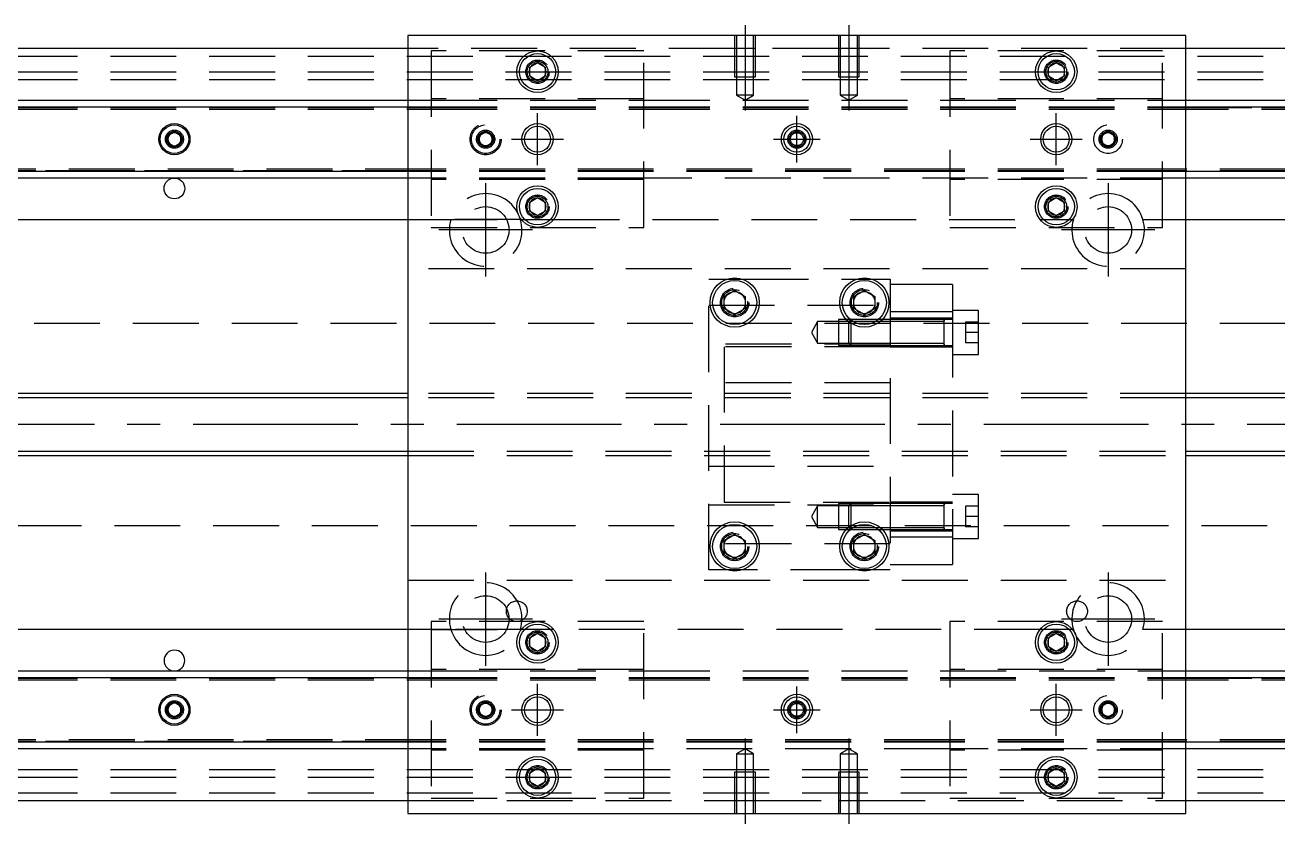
# Model space of a CAD drawing. Extents: x -10 to 956, y -254 to 77.
# Drawn here: x 231.2 to 472.7, y -77 to 77 of the extents above; entities that cross this region are included whole.
import ezdxf

# ---------------------------------------------------------------- set-up
doc = ezdxf.new("R2010")
doc.units = 0
doc.linetypes.add('CENTER', pattern=[50.8, 31.75, -6.35, 6.35, -6.35])
doc.linetypes.add('DASHED', pattern=[19.05, 12.7, -6.35])
doc.layers.get('0').update_dxf_attribs({"linetype": 'CONTINUOUS'})
doc.layers.add('CENTER', color=1, linetype='CENTER')

msp = doc.modelspace()

# ---------------------------------------------------------------- linework, layer by layer
at = {"color": 7, "linetype": 'CONTINUOUS'}
for p, q in [((455, 75), (305, 75)), ((305, 75), (305, -75)), ((455, -75), (455, 75)), ((305, 72.5), (0, 72.5)), ((760, 72.5), (455, 72.5)), ((328.5, 68.866026), (330, 69.73205)), ((328.5, 67.133974), (328.5, 68.866026)), ((330, 69.73205), (331.5, 68.866026)), ((331.5, 68.866026), (331.5, 67.133974)), ((428.5, 68.866026), (430, 69.73205)), ((428.5, 67.133974), (428.5, 68.866026)), ((430, 69.73205), (431.5, 68.866026)), ((431.5, 68.866026), (431.5, 67.133974)), ((330, 66.26795), (328.5, 67.133974)), ((331.5, 67.133974), (330, 66.26795)), ((430, 66.26795), (428.5, 67.133974)), ((431.5, 67.133974), (430, 66.26795)), ((0, 62.5), (305, 62.5)), ((0, 61.247728), (305, 61.247728)), ((455, 62.5), (760, 62.5)), ((455, 61.247728), (760, 61.247728)), ((258.75, 55.721688), (260, 56.443376)), ((258.75, 54.278312), (258.75, 55.721688)), ((260, 56.443376), (261.25, 55.721688)), ((261.25, 55.721688), (261.25, 54.278312)), ((260, 53.556624), (258.75, 54.278312)), ((261.25, 54.278312), (260, 53.556624)), ((305, 48.752272), (0, 48.752272)), ((760, 48.752272), (455, 48.752272)), ((305, 47.5), (0, 47.5)), ((760, 47.5), (455, 47.5)), ((328.5, 42.866026), (330, 43.73205)), ((330, 43.73205), (331.5, 42.866026)), ((428.5, 42.866026), (430, 43.73205)), ((430, 43.73205), (431.5, 42.866026)), ((328.5, 41.133974), (328.5, 42.866026)), ((330, 40.26795), (328.5, 41.133974)), ((331.5, 41.133974), (330, 40.26795)), ((331.5, 42.866026), (331.5, 41.133974)), ((428.5, 41.133974), (428.5, 42.866026)), ((430, 40.26795), (428.5, 41.133974)), ((431.5, 41.133974), (430, 40.26795)), ((431.5, 42.866026), (431.5, 41.133974)), ((206.708204, 39.5), (305, 39.5)), ((455, 39.5), (553.291796, 39.5)), ((366, 24.6547), (368, 25.809402)), ((366, 22.3453), (366, 24.6547)), ((368, 25.809402), (370, 24.6547)), ((370, 24.6547), (370, 22.3453)), ((391, 24.6547), (393, 25.809402)), ((391, 22.3453), (391, 24.6547)), ((393, 25.809402), (395, 24.6547)), ((395, 24.6547), (395, 22.3453)), ((368, 21.190598), (366, 22.3453)), ((370, 22.3453), (368, 21.190598)), ((393, 21.190598), (391, 22.3453)), ((395, 22.3453), (393, 21.190598)), ((305, 6), (60.5, 6)), ((710, 6), (455, 6)), ((60.5, -6), (305, -6)), ((455, -6), (710, -6)), ((366, -22.3453), (368, -21.190598)), ((368, -21.190598), (370, -22.3453)), ((391, -22.3453), (393, -21.190598)), ((393, -21.190598), (395, -22.3453)), ((366, -24.6547), (366, -22.3453)), ((370, -22.3453), (370, -24.6547)), ((391, -24.6547), (391, -22.3453)), ((395, -22.3453), (395, -24.6547)), ((368, -25.809402), (366, -24.6547)), ((370, -24.6547), (368, -25.809402)), ((393, -25.809402), (391, -24.6547)), ((395, -24.6547), (393, -25.809402)), ((305, -39.5), (206.708204, -39.5)), ((328.5, -41.133974), (330, -40.26795)), ((330, -40.26795), (331.5, -41.133974)), ((428.5, -41.133974), (430, -40.26795)), ((430, -40.26795), (431.5, -41.133974)), ((553.291796, -39.5), (455, -39.5)), ((328.5, -42.866026), (328.5, -41.133974)), ((330, -43.73205), (328.5, -42.866026)), ((331.5, -42.866026), (330, -43.73205)), ((331.5, -41.133974), (331.5, -42.866026)), ((428.5, -42.866026), (428.5, -41.133974)), ((430, -43.73205), (428.5, -42.866026)), ((431.5, -42.866026), (430, -43.73205)), ((431.5, -41.133974), (431.5, -42.866026)), ((0, -47.5), (305, -47.5)), ((455, -47.5), (760, -47.5)), ((0, -48.752272), (305, -48.752272)), ((455, -48.752272), (760, -48.752272)), ((258.75, -54.278312), (260, -53.556624)), ((258.75, -55.721688), (258.75, -54.278312)), ((260, -53.556624), (261.25, -54.278312)), ((261.25, -54.278312), (261.25, -55.721688)), ((260, -56.443376), (258.75, -55.721688)), ((261.25, -55.721688), (260, -56.443376)), ((305, -61.247728), (0, -61.247728)), ((305, -62.5), (0, -62.5)), ((760, -61.247728), (455, -61.247728)), ((760, -62.5), (455, -62.5)), ((328.5, -67.133974), (330, -66.26795)), ((328.5, -68.866026), (328.5, -67.133974)), ((330, -66.26795), (331.5, -67.133974)), ((331.5, -67.133974), (331.5, -68.866026)), ((428.5, -67.133974), (430, -66.26795)), ((428.5, -68.866026), (428.5, -67.133974)), ((430, -66.26795), (431.5, -67.133974)), ((431.5, -67.133974), (431.5, -68.866026)), ((330, -69.73205), (328.5, -68.866026)), ((331.5, -68.866026), (330, -69.73205)), ((430, -69.73205), (428.5, -68.866026)), ((431.5, -68.866026), (430, -69.73205)), ((0, -72.5), (305, -72.5)), ((455, -72.5), (760, -72.5)), ((305, -75), (455, -75))]:
    msp.add_line(p, q, dxfattribs=at)
at = {"color": 3, "linetype": 'DASHED'}
for p, q in [((368.000006, 75), (368.000006, 67)), ((368.35, 75), (368.35, 67)), ((371.65, 67), (371.65, 75)), ((371.999994, 67), (371.999994, 75)), ((388.000006, 75), (388.000006, 67)), ((388.35, 75), (388.35, 67)), ((391.65, 67), (391.65, 75)), ((391.999994, 67), (391.999994, 75)), ((368.000006, 72.5), (305, 72.5)), ((371.999994, 72.5), (368.000006, 72.5)), ((388.000006, 72.5), (371.999994, 72.5)), ((391.999994, 72.5), (388.000006, 72.5)), ((455, 72.5), (391.999994, 72.5)), ((0, 71), (760, 71)), ((350.5, 72), (309.5, 72)), ((309.5, 72), (309.5, 38)), ((350.5, 38), (350.5, 72)), ((450.5, 72), (409.5, 72)), ((409.5, 72), (409.5, 38)), ((450.5, 38), (450.5, 72)), ((0, 68), (760, 68)), ((331.973226, 68.326156), (332, 68)), ((428, 68), (428.023172, 68.30356)), ((0, 66.5), (760, 66.5)), ((368.000006, 67), (371.999994, 67)), ((368.35, 67), (368.35, 63.5)), ((371.65, 63.5), (371.65, 67)), ((388.000006, 67), (391.999994, 67)), ((388.35, 67), (388.35, 63.5)), ((391.65, 63.5), (391.65, 67)), ((350.5, 62.8), (309.5, 62.8)), ((371.65, 63.5), (368.35, 63.5)), ((368.35, 63.5), (370, 62.547372)), ((370, 62.547372), (371.65, 63.5)), ((391.65, 63.5), (388.35, 63.5)), ((388.35, 63.5), (390, 62.547372)), ((390, 62.547372), (391.65, 63.5)), ((450.5, 62.8), (409.5, 62.8)), ((0, 61.1147), (305, 61.1147)), ((0, 61.1), (309.5, 61.1)), ((0, 60.8), (309.5, 60.8)), ((305, 62.5), (309.5, 62.5)), ((305, 61.247728), (309.5, 61.247728)), ((305, 61.1147), (309.5, 61.1147)), ((309.5, 62.5), (350.5, 62.5)), ((309.5, 61.247728), (350.5, 61.247728)), ((309.5, 61.1147), (350.5, 61.1147)), ((309.5, 61.1), (350.5, 61.1)), ((309.5, 60.8), (350.5, 60.8)), ((350.5, 62.5), (409.5, 62.5)), ((350.5, 61.247728), (409.5, 61.247728)), ((350.5, 61.1147), (409.5, 61.1147)), ((350.5, 61.1), (409.5, 61.1)), ((350.5, 60.8), (409.5, 60.8)), ((409.5, 62.5), (455, 62.5)), ((409.5, 61.247728), (450.5, 61.247728)), ((409.5, 61.1147), (450.5, 61.1147)), ((409.5, 61.1), (450.5, 61.1)), ((409.5, 60.8), (450.5, 60.8)), ((450.5, 61.247728), (455, 61.247728)), ((450.5, 61.1147), (455, 61.1147)), ((450.5, 61.1), (760, 61.1)), ((450.5, 60.8), (760, 60.8)), ((455, 61.1147), (760, 61.1147)), ((318.75, 55.721688), (320, 56.443376)), ((318.75, 54.278312), (318.75, 55.721688)), ((320, 56.443376), (321.25, 55.721688)), ((321.25, 55.721688), (321.25, 54.278312)), ((438.75, 55.721688), (440, 56.443376)), ((438.75, 54.278312), (438.75, 55.721688)), ((440, 56.443376), (441.25, 55.721688)), ((441.25, 55.721688), (441.25, 54.278312)), ((258.5, 55), (258.52041, 55.24661)), ((318.5, 55), (318.52041, 55.24661)), ((320, 53.556624), (318.75, 54.278312)), ((321.25, 54.278312), (320, 53.556624)), ((440, 53.556624), (438.75, 54.278312)), ((441.25, 54.278312), (440, 53.556624)), ((441.477374, 55.25955), (441.5, 55)), ((309.5, 49.2), (0, 49.2)), ((309.5, 48.9), (0, 48.9)), ((305, 48.8853), (0, 48.8853)), ((309.5, 48.8853), (305, 48.8853)), ((309.5, 48.752272), (305, 48.752272)), ((350.5, 49.2), (309.5, 49.2)), ((350.5, 48.9), (309.5, 48.9)), ((350.5, 48.8853), (309.5, 48.8853)), ((350.5, 48.752272), (309.5, 48.752272)), ((409.5, 49.2), (350.5, 49.2)), ((409.5, 48.9), (350.5, 48.9)), ((409.5, 48.8853), (350.5, 48.8853)), ((409.5, 48.752272), (350.5, 48.752272)), ((450.5, 49.2), (409.5, 49.2)), ((450.5, 48.9), (409.5, 48.9)), ((450.5, 48.8853), (409.5, 48.8853)), ((450.5, 48.752272), (409.5, 48.752272)), ((760, 49.2), (450.5, 49.2)), ((760, 48.9), (450.5, 48.9)), ((455, 48.8853), (450.5, 48.8853)), ((455, 48.752272), (450.5, 48.752272)), ((760, 48.8853), (455, 48.8853)), ((309.5, 47.5), (305, 47.5)), ((350.5, 47.5), (309.5, 47.5)), ((350.5, 47.2), (309.5, 47.2)), ((455, 47.5), (350.5, 47.5)), ((450.5, 47.2), (409.5, 47.2)), ((328, 42), (328.030168, 42.346066)), ((428, 42), (428.030168, 42.346066)), ((305, 39.5), (313.291796, 39.5)), ((309.5, 39.5), (326.877502, 39.5)), ((326.708204, 39.5), (309.5, 39.5)), ((326.877502, 39.5), (327.55051, 39.5)), ((327.55051, 39.5), (332.44949, 39.5)), ((332.44949, 39.5), (333.122498, 39.5)), ((333.122498, 39.5), (426.877502, 39.5)), ((426.877502, 39.5), (427.55051, 39.5)), ((427.55051, 39.5), (432.44949, 39.5)), ((432.44949, 39.5), (433.122498, 39.5)), ((433.122498, 39.5), (433.291796, 39.5)), ((446.708204, 39.5), (455, 39.5)), ((309.5, 38), (350.5, 38)), ((409.5, 38), (450.5, 38)), ((455, 30), (305, 30)), ((363, 28), (366.47931, 28)), ((363, -28), (363, 28)), ((366.47931, 28), (369.52069, 28)), ((369.52069, 28), (391.47931, 28)), ((391.47931, 28), (394.52069, 28)), ((394.52069, 28), (398, 28)), ((398, 28), (398, -28)), ((410, 27), (398, 27)), ((410, 27), (410, 21.748564)), ((363, 23), (398, 23)), ((370.483582, 23.786038), (370.5, 23.5)), ((390.5, 23.5), (390.518502, 23.803588)), ((410, 21.748564), (398, 21.748564)), ((415, 22.00352), (410, 22.00352)), ((410, 21.748564), (410, -21.748564)), ((415, 13.50352), (415, 22.00352)), ((760, 19.5), (76.969694, 19.5)), ((384, 19.85352), (382.787564, 17.75352)), ((384, 15.65352), (384, 19.85352)), ((388, 19.85352), (384, 19.85352)), ((388, 20.253516), (388, 15.253526)), ((389.532604, 20.253516), (388, 20.253516)), ((390, 19.85352), (388, 19.85352)), ((390.25722, 20.253516), (389.532604, 20.253516)), ((390.33547, 20.18899), (390, 19.85352)), ((390, 19.81727), (390, 19.85352)), ((390.816954, 19.85352), (390, 19.85352)), ((390, 15.65352), (390, 19.81727)), ((390.4, 20.253518), (390.25722, 20.253516)), ((390.4, 20.25352), (390.33547, 20.18899)), ((390.4, 20.25352), (390.4, 20.13808)), ((395.742786, 20.25352), (390.4, 20.25352)), ((395.74278, 20.253516), (390.4, 20.253518)), ((390.4, 20.13808), (390.4, 19.524764)), ((390.4, 19.524764), (390.4, 15.25352)), ((395.183046, 19.85352), (390.816954, 19.85352)), ((396.04396, 19.85352), (395.183046, 19.85352)), ((396.467396, 20.253516), (395.74278, 20.253516)), ((396.467402, 20.25352), (395.742786, 20.25352)), ((398, 19.85352), (396.04396, 19.85352)), ((398, 20.253516), (396.467396, 20.253516)), ((398, 20.25352), (396.467402, 20.25352)), ((410, 20.50352), (398, 20.50352)), ((408.405, 20.25352), (398, 20.25352)), ((408.4, 19.85352), (398, 19.85352)), ((410, 20.25352), (408.395, 20.25352)), ((408.4, 15.253516), (408.4, 20.253526)), ((408.4, 19.85352), (408.4, 20.253526)), ((408.4, 15.253516), (408.4, 20.253526)), ((408.4, 19.996122), (408.4, 20.25352)), ((408.4, 20.25352), (408.4, 19.996072)), ((408.4, 15.51097), (408.4, 19.996122)), ((408.4, 15.65352), (408.4, 19.85352)), ((412.5, 19.75352), (412.5, 17.75352)), ((415, 19.75352), (412.5, 19.75352)), ((382.787564, 17.75352), (384, 15.65352)), ((412.5, 17.75352), (412.5, 15.75352)), ((415, 17.75352), (412.5, 17.75352)), ((398, 15.5), (363, 15.5)), ((366, 15), (366, -15)), ((398, 15), (366, 15)), ((384, 15.65352), (388, 15.65352)), ((388, 15.65352), (390, 15.65352)), ((388, 15.253526), (390.4, 15.253524)), ((390, 15.65352), (398, 15.65352)), ((390, 15.65352), (390.4, 15.25352)), ((390.4, 15.253524), (398, 15.253526)), ((390.4, 15.25352), (398, 15.25352)), ((398, 15.65352), (408.4, 15.65352)), ((398, 15.25352), (408.405, 15.25352)), ((398, 15.00352), (410, 15.00352)), ((408.395, 15.25352), (410, 15.25352)), ((408.4, 15.253516), (408.4, 15.65352)), ((408.4, 15.510988), (408.4, 15.25352)), ((408.4, 15.25352), (408.4, 15.51097)), ((415, 15.75352), (412.5, 15.75352)), ((410, 13.50352), (415, 13.50352)), ((398, 8), (363, 8)), ((455, 6), (305, 6)), ((455, 5.125), (305, 5.125)), ((305, -5.125), (455, -5.125)), ((305, -6), (455, -6)), ((363, -8), (398, -8)), ((415, -13.50352), (410, -13.50352)), ((415, -22.00352), (415, -13.50352)), ((363, -15.5), (398, -15.5)), ((366, -15), (398, -15)), ((384, -15.65352), (382.787564, -17.75352)), ((384, -19.85352), (384, -15.65352)), ((388, -15.65352), (384, -15.65352)), ((388, -15.253526), (388, -20.253516)), ((390.399994, -15.253526), (388, -15.253526)), ((390, -15.65352), (388, -15.65352)), ((390.4, -15.25352), (390, -15.65352)), ((390, -19.81727), (390, -15.65352)), ((398, -15.65352), (390, -15.65352)), ((398, -15.253526), (390.399994, -15.253526)), ((390.4, -15.25352), (390.4, -19.524764)), ((398, -15.25352), (390.4, -15.25352)), ((410, -15.00352), (398, -15.00352)), ((408.405, -15.25352), (398, -15.25352)), ((408.4, -15.65352), (398, -15.65352)), ((410, -15.25352), (408.395, -15.25352)), ((408.4, -20.253526), (408.4, -15.253516)), ((408.4, -20.25267), (408.4, -15.253516)), ((408.4, -15.51092), (408.4, -15.25352)), ((408.4, -15.25352), (408.4, -15.51097)), ((408.4, -19.996072), (408.4, -15.51092)), ((412.5, -15.75352), (412.5, -17.75352)), ((415, -15.75352), (412.5, -15.75352)), ((382.787564, -17.75352), (384, -19.85352)), ((412.5, -17.75352), (412.5, -19.75352)), ((415, -17.75352), (412.5, -17.75352)), ((76.969694, -19.5), (760, -19.5)), ((384, -19.85352), (388, -19.85352)), ((388, -19.85352), (390, -19.85352)), ((388, -20.253516), (389.532604, -20.253516)), ((389.532604, -20.253516), (390.25722, -20.253516)), ((390, -19.85352), (390, -19.81727)), ((390, -19.85352), (390.816954, -19.85352)), ((390, -19.85352), (390.33547, -20.18899)), ((390.25722, -20.253516), (390.399994, -20.253516)), ((390.33547, -20.18899), (390.4, -20.25352)), ((390.399994, -20.253516), (395.74278, -20.253516)), ((390.4, -19.524764), (390.4, -20.13808)), ((390.4, -20.13808), (390.4, -20.25352)), ((390.4, -20.25352), (395.742786, -20.25352)), ((390.816954, -19.85352), (395.183046, -19.85352)), ((395.183046, -19.85352), (396.04396, -19.85352)), ((395.74278, -20.253516), (396.467396, -20.253516)), ((395.742786, -20.25352), (396.467402, -20.25352)), ((396.04396, -19.85352), (398, -19.85352)), ((396.467396, -20.253516), (398, -20.253516)), ((396.467402, -20.25352), (398, -20.25352)), ((398, -19.85352), (408.4, -19.85352)), ((398, -20.25352), (408.405, -20.25352)), ((398, -20.50352), (410, -20.50352)), ((408.395, -20.25352), (410, -20.25352)), ((408.4, -19.996054), (408.4, -20.25352)), ((408.4, -20.25352), (408.4, -19.996072)), ((408.4, -20.253526), (408.4, -20.25267)), ((415, -19.75352), (412.5, -19.75352)), ((398, -23), (363, -23)), ((365.5, -23.5), (365.518502, -23.196412)), ((395.483582, -23.213962), (395.5, -23.5)), ((410, -21.748564), (398, -21.748564)), ((410, -21.748564), (398, -21.748564)), ((410, -21.748564), (410, -27)), ((410, -22.00352), (415, -22.00352)), ((366.47931, -28), (363, -28)), ((369.52069, -28), (366.47931, -28)), ((391.47931, -28), (369.52069, -28)), ((394.52069, -28), (391.47931, -28)), ((398, -28), (394.52069, -28)), ((398, -27), (410, -27)), ((305, -30), (455, -30)), ((309.5, -38), (309.5, -72)), ((350.5, -38), (309.5, -38)), ((350.5, -72), (350.5, -38)), ((450.5, -38), (409.5, -38)), ((409.5, -38), (409.5, -72)), ((450.5, -72), (450.5, -38)), ((313.291796, -39.5), (305, -39.5)), ((326.877502, -39.5), (309.5, -39.5)), ((309.5, -39.5), (326.708204, -39.5)), ((327.55051, -39.5), (326.877502, -39.5)), ((332.44949, -39.5), (327.55051, -39.5)), ((333.122498, -39.5), (332.44949, -39.5)), ((426.877502, -39.5), (333.122498, -39.5)), ((427.55051, -39.5), (426.877502, -39.5)), ((432.44949, -39.5), (427.55051, -39.5)), ((433.122498, -39.5), (432.44949, -39.5)), ((433.291796, -39.5), (433.122498, -39.5)), ((455, -39.5), (446.708204, -39.5)), ((328, -42), (328.030168, -41.653934)), ((431.973226, -41.673844), (432, -42)), ((305, -47.5), (309.5, -47.5)), ((350.5, -47.2), (309.5, -47.2)), ((309.5, -47.5), (350.5, -47.5)), ((350.5, -47.5), (455, -47.5)), ((450.5, -47.2), (409.5, -47.2)), ((0, -48.8853), (305, -48.8853)), ((0, -48.9), (309.5, -48.9)), ((0, -49.2), (309.5, -49.2)), ((305, -48.752272), (309.5, -48.752272)), ((305, -48.8853), (309.5, -48.8853)), ((309.5, -48.752272), (350.5, -48.752272)), ((309.5, -48.8853), (350.5, -48.8853)), ((309.5, -48.9), (350.5, -48.9)), ((309.5, -49.2), (350.5, -49.2)), ((350.5, -48.752272), (409.5, -48.752272)), ((350.5, -48.8853), (409.5, -48.8853)), ((350.5, -48.9), (409.5, -48.9)), ((350.5, -49.2), (409.5, -49.2)), ((409.5, -48.752272), (450.5, -48.752272)), ((409.5, -48.8853), (450.5, -48.8853)), ((409.5, -48.9), (450.5, -48.9)), ((409.5, -49.2), (450.5, -49.2)), ((450.5, -48.752272), (455, -48.752272)), ((450.5, -48.8853), (455, -48.8853)), ((450.5, -48.9), (760, -48.9)), ((450.5, -49.2), (760, -49.2)), ((455, -48.8853), (760, -48.8853)), ((261.477374, -54.74045), (261.5, -55)), ((318.75, -54.278312), (320, -53.556624)), ((318.75, -55.721688), (318.75, -54.278312)), ((320, -53.556624), (321.25, -54.278312)), ((321.25, -54.278312), (321.25, -55.721688)), ((321.477374, -54.74045), (321.5, -55)), ((438.5, -55), (438.52041, -54.75339)), ((438.75, -54.278312), (440, -53.556624)), ((438.75, -55.721688), (438.75, -54.278312)), ((440, -53.556624), (441.25, -54.278312)), ((441.25, -54.278312), (441.25, -55.721688)), ((320, -56.443376), (318.75, -55.721688)), ((321.25, -55.721688), (320, -56.443376)), ((440, -56.443376), (438.75, -55.721688)), ((441.25, -55.721688), (440, -56.443376)), ((309.5, -60.8), (0, -60.8)), ((309.5, -61.1), (0, -61.1)), ((305, -61.1147), (0, -61.1147)), ((309.5, -61.1147), (305, -61.1147)), ((309.5, -61.247728), (305, -61.247728)), ((309.5, -62.5), (305, -62.5)), ((350.5, -60.8), (309.5, -60.8)), ((350.5, -61.1), (309.5, -61.1)), ((350.5, -61.1147), (309.5, -61.1147)), ((350.5, -61.247728), (309.5, -61.247728)), ((350.5, -62.5), (309.5, -62.5)), ((409.5, -60.8), (350.5, -60.8)), ((409.5, -61.1), (350.5, -61.1)), ((409.5, -61.1147), (350.5, -61.1147)), ((409.5, -61.247728), (350.5, -61.247728)), ((409.5, -62.5), (350.5, -62.5)), ((370, -62.547372), (368.35, -63.5)), ((371.65, -63.5), (370, -62.547372)), ((390, -62.547372), (388.35, -63.5)), ((391.65, -63.5), (390, -62.547372)), ((450.5, -60.8), (409.5, -60.8)), ((450.5, -61.1), (409.5, -61.1)), ((450.5, -61.1147), (409.5, -61.1147)), ((450.5, -61.247728), (409.5, -61.247728)), ((455, -62.5), (409.5, -62.5)), ((760, -60.8), (450.5, -60.8)), ((760, -61.1), (450.5, -61.1)), ((455, -61.1147), (450.5, -61.1147)), ((455, -61.247728), (450.5, -61.247728)), ((760, -61.1147), (455, -61.1147)), ((350.5, -62.8), (309.5, -62.8)), ((368.35, -63.5), (370, -63.5)), ((368.35, -63.5), (368.35, -67)), ((370, -63.5), (371.65, -63.5)), ((371.65, -67), (371.65, -63.5)), ((388.35, -63.5), (390, -63.5)), ((388.35, -63.5), (388.35, -67)), ((390, -63.5), (391.65, -63.5)), ((391.65, -67), (391.65, -63.5)), ((450.5, -62.8), (409.5, -62.8)), ((0, -66.5), (760, -66.5)), ((371.999994, -67), (368.000006, -67)), ((368.000006, -67), (368.000006, -75)), ((368.35, -67), (368.35, -75)), ((371.65, -75), (371.65, -67)), ((371.999994, -75), (371.999994, -67)), ((391.999994, -67), (388.000006, -67)), ((388.000006, -67), (388.000006, -75)), ((388.35, -67), (388.35, -75)), ((391.65, -75), (391.65, -67)), ((391.999994, -75), (391.999994, -67)), ((0, -68), (760, -68)), ((328, -68), (328.023172, -67.69644)), ((431.973226, -67.673844), (432, -68)), ((0, -71), (760, -71)), ((309.5, -72), (350.5, -72)), ((409.5, -72), (450.5, -72)), ((305, -72.5), (368.000006, -72.5)), ((368.000006, -72.5), (371.999994, -72.5)), ((371.999994, -72.5), (388.000006, -72.5)), ((388.000006, -72.5), (391.999994, -72.5)), ((391.999994, -72.5), (455, -72.5))]:
    msp.add_line(p, q, dxfattribs=at)
at = {"color": 3, "linetype": 'CONTINUOUS'}
for p, q in [((305, 5.125), (60.5, 5.125)), ((710, 5.125), (455, 5.125)), ((60.5, -5.125), (305, -5.125)), ((455, -5.125), (710, -5.125))]:
    msp.add_line(p, q, dxfattribs=at)
at = {"color": 7, "linetype": 'CONTINUOUS'}
for centre, radius in [((330, 68), 4), ((330, 68), 3.5), ((430, 68), 4), ((430, 68), 3.5), ((260, 55), 3), ((380, 55), 3), ((260, 55), 2.75), ((330, 55), 2.5), ((380, 55), 2.5), ((430, 55), 2.5), ((260, 45.5), 2), ((330, 42), 4), ((430, 42), 4), ((330, 42), 3.5), ((430, 42), 3.5), ((368, 23.5), 4.75), ((368, 23.5), 4.25), ((393, 23.5), 4.75), ((393, 23.5), 4.25), ((368, -23.5), 4.75), ((368, -23.5), 4.25), ((393, -23.5), 4.75), ((393, -23.5), 4.25), ((330, -42), 4), ((330, -42), 3.5), ((430, -42), 4), ((430, -42), 3.5), ((260, -55), 3), ((260, -55), 2.75), ((330, -55), 2.5), ((380, -55), 3), ((380, -55), 2.5), ((430, -55), 2.5), ((330, -68), 4), ((330, -68), 3.5), ((430, -68), 4), ((430, -68), 3.5)]:
    msp.add_circle(centre, radius, dxfattribs=at)
at = {"color": 3, "linetype": 'DASHED'}
for centre, radius in [((330, 68), 2.25), ((430, 68), 2.25), ((330, 68), 2), ((430, 68), 2), ((320, 55), 3), ((260, 55), 1.75), ((260, 55), 1.5), ((320, 55), 2.75), ((320, 55), 1.75), ((320, 55), 1.5), ((380, 55), 1.75), ((380, 55), 1.5), ((380, 55), 1.25), ((440, 55), 2.75), ((440, 55), 1.75), ((440, 55), 1.5), ((330, 42), 2.25), ((330, 42), 2), ((430, 42), 2.25), ((430, 42), 2), ((320, 37.5), 4.5), ((440, 37.5), 4.5), ((368, 23.5), 2.75), ((368, 23.5), 2.5), ((393, 23.5), 2.75), ((393, 23.5), 2.5), ((368, -23.5), 2.75), ((368, -23.5), 2.5), ((393, -23.5), 2.75), ((393, -23.5), 2.5), ((320, -37.5), 4.5), ((440, -37.5), 4.5), ((326, -36), 2), ((434, -36), 2), ((330, -42), 2.25), ((330, -42), 2), ((430, -42), 2.25), ((430, -42), 2), ((320, -55), 3), ((320, -55), 2.75), ((440, -55), 2.75), ((260, -55), 1.75), ((260, -55), 1.5), ((320, -55), 1.75), ((320, -55), 1.5), ((380, -55), 1.75), ((380, -55), 1.5), ((380, -55), 1.25), ((440, -55), 1.75), ((440, -55), 1.5), ((330, -68), 2.25), ((330, -68), 2), ((430, -68), 2.25), ((430, -68), 2)]:
    msp.add_circle(centre, radius, dxfattribs=at)
at = {"color": 3, "linetype": 'CONTINUOUS'}
for centre in [(330, 55), (430, 55), (330, -55), (430, -55)]:
    msp.add_circle(centre, 3, dxfattribs=at)
at = {"color": 7, "linetype": 'CONTINUOUS'}
for centre, radius, start, end in [((330, 68), 1.65, 155.380023, 180), ((330, 68), 1.65, 180, 204.619977), ((330, 68), 1.65, 144.619977, 155.380023), ((330, 68), 1.65, 95.380023, 144.619977), ((330, 68), 1.65, 84.619977, 95.380023), ((330, 68), 1.65, 35.380023, 84.619977), ((330, 68), 1.65, 24.619977, 35.380023), ((330, 68), 1.65, 335.380023, 24.619977), ((430, 68), 1.65, 155.380023, 180), ((430, 68), 1.65, 180, 204.619977), ((430, 68), 1.65, 144.619977, 155.380023), ((430, 68), 1.65, 95.380023, 144.619977), ((430, 68), 1.65, 84.619977, 95.380023), ((430, 68), 1.65, 35.380023, 84.619977), ((430, 68), 1.65, 24.619977, 35.380023), ((430, 68), 1.65, 335.380023, 24.619977), ((330, 68), 1.65, 204.619977, 215.380023), ((330, 68), 1.65, 215.380023, 264.619977), ((330, 68), 1.65, 264.619977, 275.380023), ((330, 68), 1.65, 275.380023, 324.619977), ((330, 68), 1.65, 324.619977, 335.380023), ((430, 68), 1.65, 204.619977, 215.380023), ((430, 68), 1.65, 215.380023, 264.619977), ((430, 68), 1.65, 264.619977, 275.380023), ((430, 68), 1.65, 275.380023, 324.619977), ((430, 68), 1.65, 324.619977, 335.380023), ((260, 55), 1.25, 120, 180), ((260, 55), 1.25, 60, 120), ((260, 55), 1.25, 0, 60), ((260, 55), 1.25, 180, 240), ((260, 55), 1.25, 240, 300), ((260, 55), 1.25, 300, 0), ((330, 42), 1.65, 95.380023, 144.619977), ((330, 42), 1.65, 84.619977, 95.380023), ((330, 42), 1.65, 35.380023, 84.619977), ((430, 42), 1.65, 95.380023, 144.619977), ((430, 42), 1.65, 84.619977, 95.380023), ((430, 42), 1.65, 35.380023, 84.619977), ((330, 42), 1.65, 155.380023, 180), ((330, 42), 1.65, 180, 204.619977), ((330, 42), 1.65, 144.619977, 155.380023), ((330, 42), 1.65, 204.619977, 215.380023), ((330, 42), 1.65, 24.619977, 35.380023), ((330, 42), 1.65, 324.619977, 335.380023), ((330, 42), 1.65, 335.380023, 24.619977), ((430, 42), 1.65, 155.380023, 180), ((430, 42), 1.65, 180, 204.619977), ((430, 42), 1.65, 144.619977, 155.380023), ((430, 42), 1.65, 204.619977, 215.380023), ((430, 42), 1.65, 24.619977, 35.380023), ((430, 42), 1.65, 324.619977, 335.380023), ((430, 42), 1.65, 335.380023, 24.619977), ((330, 42), 1.65, 215.380023, 264.619977), ((330, 42), 1.65, 264.619977, 275.380023), ((330, 42), 1.65, 275.380023, 324.619977), ((430, 42), 1.65, 215.380023, 264.619977), ((430, 42), 1.65, 264.619977, 275.380023), ((430, 42), 1.65, 275.380023, 324.619977), ((368, 23.5), 2.1, 137.75279, 162.24721), ((368, 23.5), 2.1, 102.24721, 137.75279), ((368, 23.5), 2.1, 77.75279, 102.24721), ((368, 23.5), 2.1, 42.24721, 77.75279), ((368, 23.5), 2.1, 17.75279, 42.24721), ((393, 23.5), 2.1, 137.75279, 162.24721), ((393, 23.5), 2.1, 102.24721, 137.75279), ((393, 23.5), 2.1, 77.75279, 102.24721), ((393, 23.5), 2.1, 42.24721, 77.75279), ((393, 23.5), 2.1, 17.75279, 42.24721), ((368, 23.5), 2.1, 162.24721, 180), ((368, 23.5), 2.1, 180, 197.75279), ((368, 23.5), 2.1, 197.75279, 222.24721), ((368, 23.5), 2.1, 222.24721, 257.75279), ((368, 23.5), 2.1, 282.24721, 317.75279), ((368, 23.5), 2.1, 317.75279, 342.24721), ((368, 23.5), 2.1, 342.24721, 17.75279), ((393, 23.5), 2.1, 162.24721, 180), ((393, 23.5), 2.1, 180, 197.75279), ((393, 23.5), 2.1, 197.75279, 222.24721), ((393, 23.5), 2.1, 222.24721, 257.75279), ((393, 23.5), 2.1, 282.24721, 317.75279), ((393, 23.5), 2.1, 317.75279, 342.24721), ((393, 23.5), 2.1, 342.24721, 17.75279), ((368, 23.5), 2.1, 257.75279, 282.24721), ((393, 23.5), 2.1, 257.75279, 282.24721), ((368, -23.5), 2.1, 102.24721, 137.75279), ((368, -23.5), 2.1, 77.75279, 102.24721), ((368, -23.5), 2.1, 42.24721, 77.75279), ((393, -23.5), 2.1, 102.24721, 137.75279), ((393, -23.5), 2.1, 77.75279, 102.24721), ((393, -23.5), 2.1, 42.24721, 77.75279), ((368, -23.5), 2.1, 162.24721, 180), ((368, -23.5), 2.1, 180, 197.75279), ((368, -23.5), 2.1, 137.75279, 162.24721), ((368, -23.5), 2.1, 197.75279, 222.24721), ((368, -23.5), 2.1, 17.75279, 42.24721), ((368, -23.5), 2.1, 317.75279, 342.24721), ((368, -23.5), 2.1, 342.24721, 17.75279), ((393, -23.5), 2.1, 162.24721, 180), ((393, -23.5), 2.1, 180, 197.75279), ((393, -23.5), 2.1, 137.75279, 162.24721), ((393, -23.5), 2.1, 197.75279, 222.24721), ((393, -23.5), 2.1, 17.75279, 42.24721), ((393, -23.5), 2.1, 317.75279, 342.24721), ((393, -23.5), 2.1, 342.24721, 17.75279), ((368, -23.5), 2.1, 222.24721, 257.75279), ((368, -23.5), 2.1, 257.75279, 282.24721), ((368, -23.5), 2.1, 282.24721, 317.75279), ((393, -23.5), 2.1, 222.24721, 257.75279), ((393, -23.5), 2.1, 257.75279, 282.24721), ((393, -23.5), 2.1, 282.24721, 317.75279), ((330, -42), 1.65, 144.619977, 155.380023), ((330, -42), 1.65, 95.380023, 144.619977), ((330, -42), 1.65, 84.619977, 95.380023), ((330, -42), 1.65, 35.380023, 84.619977), ((330, -42), 1.65, 24.619977, 35.380023), ((430, -42), 1.65, 144.619977, 155.380023), ((430, -42), 1.65, 95.380023, 144.619977), ((430, -42), 1.65, 84.619977, 95.380023), ((430, -42), 1.65, 35.380023, 84.619977), ((430, -42), 1.65, 24.619977, 35.380023), ((330, -42), 1.65, 155.380023, 180), ((330, -42), 1.65, 180, 204.619977), ((330, -42), 1.65, 204.619977, 215.380023), ((330, -42), 1.65, 215.380023, 264.619977), ((330, -42), 1.65, 275.380023, 324.619977), ((330, -42), 1.65, 324.619977, 335.380023), ((330, -42), 1.65, 335.380023, 24.619977), ((430, -42), 1.65, 155.380023, 180), ((430, -42), 1.65, 180, 204.619977), ((430, -42), 1.65, 204.619977, 215.380023), ((430, -42), 1.65, 215.380023, 264.619977), ((430, -42), 1.65, 275.380023, 324.619977), ((430, -42), 1.65, 324.619977, 335.380023), ((430, -42), 1.65, 335.380023, 24.619977), ((260, -45.5), 2, 90, 270), ((260, -45.5), 2, 270, 90), ((330, -42), 1.65, 264.619977, 275.380023), ((430, -42), 1.65, 264.619977, 275.380023), ((260, -55), 1.25, 120, 180), ((260, -55), 1.25, 180, 240), ((260, -55), 1.25, 60, 120), ((260, -55), 1.25, 0, 60), ((260, -55), 1.25, 300, 0), ((260, -55), 1.25, 240, 300), ((330, -68), 1.65, 155.380023, 180), ((330, -68), 1.65, 144.619977, 155.380023), ((330, -68), 1.65, 95.380023, 144.619977), ((330, -68), 1.65, 84.619977, 95.380023), ((330, -68), 1.65, 35.380023, 84.619977), ((330, -68), 1.65, 24.619977, 35.380023), ((330, -68), 1.65, 335.380023, 24.619977), ((430, -68), 1.65, 155.380023, 180), ((430, -68), 1.65, 144.619977, 155.380023), ((430, -68), 1.65, 95.380023, 144.619977), ((430, -68), 1.65, 84.619977, 95.380023), ((430, -68), 1.65, 35.380023, 84.619977), ((430, -68), 1.65, 24.619977, 35.380023), ((430, -68), 1.65, 335.380023, 24.619977), ((330, -68), 1.65, 180, 204.619977), ((330, -68), 1.65, 204.619977, 215.380023), ((330, -68), 1.65, 215.380023, 264.619977), ((330, -68), 1.65, 264.619977, 275.380023), ((330, -68), 1.65, 275.380023, 324.619977), ((330, -68), 1.65, 324.619977, 335.380023), ((430, -68), 1.65, 180, 204.619977), ((430, -68), 1.65, 204.619977, 215.380023), ((430, -68), 1.65, 215.380023, 264.619977), ((430, -68), 1.65, 264.619977, 275.380023), ((430, -68), 1.65, 275.380023, 324.619977), ((430, -68), 1.65, 324.619977, 335.380023)]:
    msp.add_arc(centre, radius, start, end, dxfattribs=at)
at = {"color": 3, "linetype": 'DASHED'}
for centre, radius, start, end in [((320, 55), 1.25, 120, 180), ((320, 55), 1.25, 60, 120), ((320, 55), 1.25, 0, 60), ((440, 55), 1.25, 120, 180), ((440, 55), 1.25, 60, 120), ((440, 55), 1.25, 0, 60), ((320, 55), 1.25, 180, 240), ((320, 55), 1.25, 240, 300), ((320, 55), 1.25, 300, 0), ((440, 55), 1.25, 180, 240), ((440, 55), 1.25, 240, 300), ((440, 55), 1.25, 300, 0), ((320, 37.5), 7, 16.60155, 163.39845), ((440, 37.5), 7, 16.60155, 163.39845), ((320, 37.5), 7, 163.39845, 16.60155), ((440, 37.5), 7, 163.39845, 16.60155), ((320, -37.5), 7, 343.39845, 196.60155), ((440, -37.5), 7, 343.39845, 196.60155), ((320, -37.5), 7, 196.60155, 343.39845), ((440, -37.5), 7, 196.60155, 343.39845), ((320, -55), 1.25, 120, 180), ((320, -55), 1.25, 180, 240), ((320, -55), 1.25, 60, 120), ((320, -55), 1.25, 0, 60), ((320, -55), 1.25, 300, 0), ((440, -55), 1.25, 120, 180), ((440, -55), 1.25, 180, 240), ((440, -55), 1.25, 60, 120), ((440, -55), 1.25, 0, 60), ((440, -55), 1.25, 300, 0), ((320, -55), 1.25, 240, 300), ((440, -55), 1.25, 240, 300)]:
    msp.add_arc(centre, radius, start, end, dxfattribs=at)
at = {"layer": 'CENTER', "color": 1, "linetype": 'CENTER'}
for p, q in [((370, 77), (370, 60.547372)), ((390, 77), (390, 60.547372)), ((330, 50), (330, 60)), ((380, 50.5), (380, 59.5)), ((430, 50), (430, 60)), ((325, 55), (335, 55)), ((375.5, 55), (384.5, 55)), ((425, 55), (435, 55)), ((320, 46.5), (320, 28.5)), ((440, 46.5), (440, 28.5)), ((329, 37.5), (311, 37.5)), ((449, 37.5), (431, 37.5)), ((803.361871, 0), (-10.32213, 0)), ((320, -28.5), (320, -46.5)), ((440, -28.5), (440, -46.5)), ((329, -37.5), (311, -37.5)), ((449, -37.5), (431, -37.5)), ((330, -60), (330, -50)), ((380, -59.5), (380, -50.5)), ((430, -60), (430, -50)), ((325, -55), (335, -55)), ((375.5, -55), (384.5, -55)), ((425, -55), (435, -55)), ((370, -60.547372), (370, -77)), ((390, -60.547372), (390, -77))]:
    msp.add_line(p, q, dxfattribs=at)

doc.saveas('drawing.dxf')
